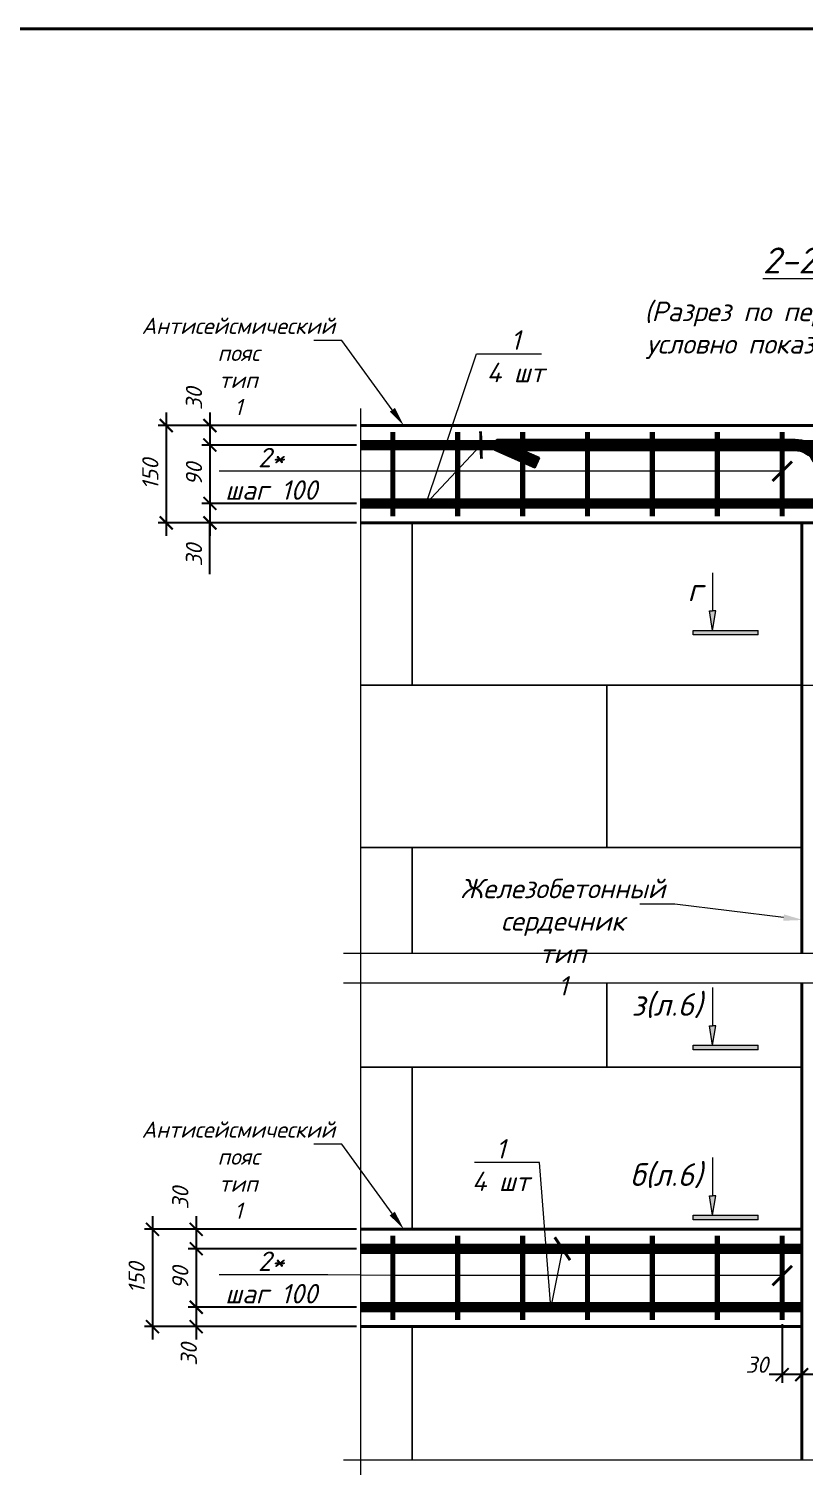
# Model space of a CAD drawing. Header units: millimetres. Extents: x -1807136 to 121189, y 23614 to 410608.
# Drawn here: x 16617 to 17812, y 42667 to 44882 of the extents above; entities that cross this region are included whole.
import ezdxf
from ezdxf import colors
from ezdxf.entities.mleader import LeaderData, LeaderLine
from ezdxf.enums import TextEntityAlignment as Align
from ezdxf.math import Vec2, Vec3

# ---------------------------------------------------------------- set-up
doc = ezdxf.new("R2010")
doc.units = ezdxf.units.MM
doc.header["$PDMODE"] = 3
doc.layers.get('0').update_dxf_attribs({"lineweight": 5})
doc.layers.get('Defpoints').update_dxf_attribs({"lineweight": 0})
for name, color, linetype, lineweight in [('#Dimensions', 7, 'Continuous', 9), ('#Арматура', 152, 'Continuous', 30), ('#Бетон разрез', 22, 'Continuous', 40), ('#Выноски', 7, 'Continuous', 15), ('#Газобетон вид', 150, 'Continuous', 18)]:
    doc.layers.add(name, color=color, linetype=linetype, lineweight=lineweight)
doc.layers.add('#Арматура вид_2', color=7, linetype='Continuous', lineweight=35, true_color=0x616161)
doc.styles.add('STEP PR', font='isocpeui.ttf')
doc.dimstyles.new('SPDS', dxfattribs={"dimscale": 10, "dimtxt": 2.5, "dimasz": 2, "dimexe": 1.25, "dimexo": 0.625, "dimtad": 1, "dimdec": 0, "dimrnd": 0.001, "dimtxsty": 'STEP PR', "dimblk": 'ARCHTICK', "dimcen": 2.5, "dimdle": 2, "dimclrd": 256, "dimclre": 256, "dimclrt": 7, "dimadec": 0, "dimazin": 2, "dimtfac": 0.75, "dimtdec": 0, "dimtmove": 1, "dimatfit": 3, "dimfxl": 1, "dimtolj": 1, "dimarcsym": 1})

# ---------------------------------------------------------------- blocks, each defined once
blk = doc.blocks.new('*U112')
at = {"color": 0, "linetype": 'ByBlock', "lineweight": -2}
blk.add_line((138.271, 0), (69.761, 0), dxfattribs=at)
blk = doc.blocks.new('*U107')
at = {"color": 0, "linetype": 'ByBlock', "lineweight": -2}
for p, q in [((26.107, 0), (26.419, 1.25)), ((26.419, 1.25), (27.044, -1.25)), ((26.107, 0), (0, 0)), ((27.044, -1.25), (27.357, 0)), ((53.463, 0), (27.357, 0))]:
    blk.add_line(p, q, dxfattribs=at)
blk = doc.blocks.new('*U104')
at = {"ltscale": 100}
h = blk.add_hatch(color=256, dxfattribs=at)
h.dxf.hatch_style = 1
h.paths.add_polyline_path([(-85, 1070), (-35, 1070), (15, 1070), (-35, 770)])
h = blk.add_hatch(color=256, dxfattribs=at)
h.dxf.hatch_style = 1
h.paths.add_polyline_path([(665, 700), (665, 770), (-335, 770), (-335, 700)])
at = {"linetype": 'Continuous', "ltscale": 100}
for p, q in [((-85, 1070), (-35, 1070)), ((-35, 770), (-85, 1070)), ((-35, 770), (15, 1070)), ((15, 1070), (-35, 1070)), ((-335, 700), (-335, 770)), ((-335, 770), (665, 770)), ((665, 700), (-335, 700))]:
    blk.add_line(p, q, dxfattribs=at)
at = {"linetype": 'Continuous', "ltscale": 100, "extrusion": (-1, -1e-16, 0), "elevation": 35}
blk.add_lwpolyline([(-1660, 0), (-1070, 0)], dxfattribs=at)
at = {"linetype": 'Continuous', "ltscale": 100}
blk.add_lwpolyline([(665, 700), (665, 770)], dxfattribs=at)
at = {"ltscale": 100, "style": 'STEP PR'}
blk.add_attdef('Nh', text='', height=350, dxfattribs=at).set_placement((-192, 1222), align=Align.RIGHT)
blk = doc.blocks.new('_ArchTick')
at = {"color": 0, "linetype": 'ByBlock', "const_width": 0.15}
blk.add_lwpolyline([(-0.5, -0.5), (0.5, 0.5)], dxfattribs=at)
blk = doc.blocks.new('*D121')
at = {"layer": '#Dimensions', "lineweight": -2, "transparency": 16777216}
for p, q in [((16896.5, 44290.9), (16896.5, 44220.9)), ((17122.2, 44270.9), (16884, 44270.9)), ((17122.2, 44240.9), (16884, 44240.9))]:
    blk.add_line(p, q, dxfattribs=at)
at = {"layer": 'Defpoints', "color": 0, "lineweight": 40, "transparency": 16777216}
for p in [(17128.5, 44270.9), (16896.5, 44240.9), (17128.5, 44240.9)]:
    blk.add_point(p, dxfattribs=at)
at = {"layer": '#Dimensions', "lineweight": -2, "transparency": 16777216, "xscale": 20, "yscale": 20, "zscale": 20}
for p, rotation in [((16896.5, 44270.9), 90), ((16896.5, 44240.9), 270)]:
    blk.add_blockref('_ArchTick', p, dxfattribs=dict(at, rotation=rotation))
at = {"layer": '#Dimensions', "transparency": 16777216, "insert": (16872, 44312.2), "char_height": 25, "attachment_point": 5, "rotation": 90, "style": 'STEP PR'}
blk.add_mtext('\\A1;30', dxfattribs=at)
blk = doc.blocks.new('*D122')
at = {"layer": '#Dimensions', "lineweight": -2, "transparency": 16777216}
for p, q in [((17122.2, 44240.9), (16884, 44240.9)), ((16896.5, 44260.9), (16896.5, 44130.9)), ((17122.2, 44150.9), (16884, 44150.9))]:
    blk.add_line(p, q, dxfattribs=at)
at = {"layer": 'Defpoints', "color": 0, "lineweight": 40, "transparency": 16777216}
for p in [(17128.5, 44240.9), (16896.5, 44150.9), (17128.5, 44150.9)]:
    blk.add_point(p, dxfattribs=at)
at = {"layer": '#Dimensions', "lineweight": -2, "transparency": 16777216, "xscale": 20, "yscale": 20, "zscale": 20}
for p, rotation in [((16896.5, 44240.9), 90), ((16896.5, 44150.9), 270)]:
    blk.add_blockref('_ArchTick', p, dxfattribs=dict(at, rotation=rotation))
at = {"layer": '#Dimensions', "transparency": 16777216, "insert": (16872, 44195.9), "char_height": 25, "attachment_point": 5, "rotation": 90, "style": 'STEP PR'}
blk.add_mtext('\\A1;90', dxfattribs=at)
blk = doc.blocks.new('*D123')
at = {"layer": '#Dimensions', "lineweight": -2, "transparency": 16777216}
for p, q in [((17122.2, 44150.9), (16884, 44150.9)), ((16896.5, 44170.9), (16896.5, 44100.9)), ((17122.2, 44120.9), (16884, 44120.9)), ((16896.5, 44041.9), (16896.5, 44120.9))]:
    blk.add_line(p, q, dxfattribs=at)
at = {"layer": 'Defpoints', "color": 0, "lineweight": 40, "transparency": 16777216}
for p in [(17128.5, 44150.9), (16896.5, 44120.9), (17128.5, 44120.9)]:
    blk.add_point(p, dxfattribs=at)
at = {"layer": '#Dimensions', "lineweight": -2, "transparency": 16777216, "xscale": 20, "yscale": 20, "zscale": 20}
for p, rotation in [((16896.5, 44150.9), 90), ((16896.5, 44120.9), 270)]:
    blk.add_blockref('_ArchTick', p, dxfattribs=dict(at, rotation=rotation))
at = {"layer": '#Dimensions', "transparency": 16777216, "insert": (16872, 44071.3), "char_height": 25, "attachment_point": 5, "rotation": 90, "style": 'STEP PR'}
blk.add_mtext('\\A1;30', dxfattribs=at)
blk = doc.blocks.new('*D124')
at = {"layer": '#Dimensions', "lineweight": -2, "transparency": 16777216}
for p, q in [((16829.2, 44290.9), (16829.2, 44100.9)), ((17122.2, 44270.9), (16816.7, 44270.9)), ((17122.2, 44120.9), (16816.7, 44120.9))]:
    blk.add_line(p, q, dxfattribs=at)
at = {"layer": 'Defpoints', "color": 0, "lineweight": 40, "transparency": 16777216}
for p in [(17128.5, 44270.9), (16829.2, 44120.9), (17128.5, 44120.9)]:
    blk.add_point(p, dxfattribs=at)
at = {"layer": '#Dimensions', "lineweight": -2, "transparency": 16777216, "xscale": 20, "yscale": 20, "zscale": 20}
for p, rotation in [((16829.2, 44270.9), 90), ((16829.2, 44120.9), 270)]:
    blk.add_blockref('_ArchTick', p, dxfattribs=dict(at, rotation=rotation))
at = {"layer": '#Dimensions', "transparency": 16777216, "insert": (16804.7, 44195.9), "char_height": 25, "attachment_point": 5, "rotation": 90, "style": 'STEP PR'}
blk.add_mtext('\\A1;150', dxfattribs=at)
blk = doc.blocks.new('*D128')
at = {"layer": '#Dimensions', "lineweight": -2, "transparency": 16777216}
for p, q in [((16875.4, 43052.3), (16875.4, 42982.3)), ((17122.2, 43032.3), (16862.9, 43032.3)), ((17122.2, 43002.3), (16862.9, 43002.3))]:
    blk.add_line(p, q, dxfattribs=at)
at = {"layer": 'Defpoints', "color": 0, "lineweight": 40, "transparency": 16777216}
for p in [(17128.5, 43032.3), (16875.4, 43002.3), (17128.5, 43002.3)]:
    blk.add_point(p, dxfattribs=at)
at = {"layer": '#Dimensions', "lineweight": -2, "transparency": 16777216, "xscale": 20, "yscale": 20, "zscale": 20}
for p, rotation in [((16875.4, 43032.3), 90), ((16875.4, 43002.3), 270)]:
    blk.add_blockref('_ArchTick', p, dxfattribs=dict(at, rotation=rotation))
at = {"layer": '#Dimensions', "transparency": 16777216, "insert": (16850.9, 43080.3), "char_height": 25, "attachment_point": 5, "rotation": 90, "style": 'STEP PR'}
blk.add_mtext('\\A1;30', dxfattribs=at)
blk = doc.blocks.new('*D125')
at = {"layer": '#Dimensions', "lineweight": -2, "transparency": 16777216}
for p, q in [((16875.4, 43022.3), (16875.4, 42892.3)), ((17122.2, 43002.3), (16862.9, 43002.3)), ((17122.2, 42912.3), (16862.9, 42912.3))]:
    blk.add_line(p, q, dxfattribs=at)
at = {"layer": 'Defpoints', "color": 0, "lineweight": 40, "transparency": 16777216}
for p in [(17128.5, 43002.3), (16875.4, 42912.3), (17128.5, 42912.3)]:
    blk.add_point(p, dxfattribs=at)
at = {"layer": '#Dimensions', "lineweight": -2, "transparency": 16777216, "xscale": 20, "yscale": 20, "zscale": 20}
for p, rotation in [((16875.4, 43002.3), 90), ((16875.4, 42912.3), 270)]:
    blk.add_blockref('_ArchTick', p, dxfattribs=dict(at, rotation=rotation))
at = {"layer": '#Dimensions', "transparency": 16777216, "insert": (16850.9, 42957.3), "char_height": 25, "attachment_point": 5, "rotation": 90, "style": 'STEP PR'}
blk.add_mtext('\\A1;90', dxfattribs=at)
blk = doc.blocks.new('*D126')
at = {"layer": '#Dimensions', "lineweight": -2, "transparency": 16777216}
for p, q in [((16875.4, 42932.3), (16875.4, 42862.3)), ((17122.2, 42912.3), (16862.9, 42912.3)), ((17122.2, 42882.3), (16862.9, 42882.3))]:
    blk.add_line(p, q, dxfattribs=at)
at = {"layer": 'Defpoints', "color": 0, "lineweight": 40, "transparency": 16777216}
for p in [(17128.5, 42912.3), (16875.4, 42882.3), (17128.5, 42882.3)]:
    blk.add_point(p, dxfattribs=at)
at = {"layer": '#Dimensions', "lineweight": -2, "transparency": 16777216, "xscale": 20, "yscale": 20, "zscale": 20}
for p, rotation in [((16875.4, 42912.3), 90), ((16875.4, 42882.3), 270)]:
    blk.add_blockref('_ArchTick', p, dxfattribs=dict(at, rotation=rotation))
at = {"layer": '#Dimensions', "transparency": 16777216, "insert": (16864, 42839.4), "char_height": 25, "attachment_point": 5, "rotation": 90, "style": 'STEP PR'}
blk.add_mtext('\\A1;30', dxfattribs=at)
blk = doc.blocks.new('*D127')
at = {"layer": '#Dimensions', "lineweight": -2, "transparency": 16777216}
for p, q in [((16808.1, 43052.3), (16808.1, 42862.3)), ((17122.2, 43032.3), (16795.6, 43032.3)), ((17122.2, 42882.3), (16795.6, 42882.3))]:
    blk.add_line(p, q, dxfattribs=at)
at = {"layer": 'Defpoints', "color": 0, "lineweight": 40, "transparency": 16777216}
for p in [(17128.5, 43032.3), (16808.1, 42882.3), (17128.5, 42882.3)]:
    blk.add_point(p, dxfattribs=at)
at = {"layer": '#Dimensions', "lineweight": -2, "transparency": 16777216, "xscale": 20, "yscale": 20, "zscale": 20}
for p, rotation in [((16808.1, 43032.3), 90), ((16808.1, 42882.3), 270)]:
    blk.add_blockref('_ArchTick', p, dxfattribs=dict(at, rotation=rotation))
at = {"layer": '#Dimensions', "transparency": 16777216, "insert": (16783.6, 42957.3), "char_height": 25, "attachment_point": 5, "rotation": 90, "style": 'STEP PR'}
blk.add_mtext('\\A1;150', dxfattribs=at)
blk = doc.blocks.new('*D130')
at = {"layer": '#Dimensions', "lineweight": -2, "transparency": 16777216}
for p, q in [((17778.3, 42886.1), (17778.3, 42795.8)), ((17808.3, 42876.1), (17808.3, 42795.8)), ((17828.3, 42808.3), (17758.3, 42808.3))]:
    blk.add_line(p, q, dxfattribs=at)
at = {"layer": 'Defpoints', "color": 0, "lineweight": 40, "transparency": 16777216}
for p in [(17778.3, 42892.3), (17808.3, 42882.3), (17778.3, 42808.3)]:
    blk.add_point(p, dxfattribs=at)
at = {"layer": '#Dimensions', "lineweight": -2, "transparency": 16777216, "xscale": 20, "yscale": 20, "zscale": 20, "rotation": 180}
blk.add_blockref('_ArchTick', (17778.3, 42808.3), dxfattribs=at)
at = {"layer": '#Dimensions', "lineweight": -2, "transparency": 16777216, "xscale": 20, "yscale": 20, "zscale": 20}
blk.add_blockref('_ArchTick', (17808.3, 42808.3), dxfattribs=at)
at = {"layer": '#Dimensions', "transparency": 16777216, "insert": (17739.3, 42823.6), "char_height": 25, "attachment_point": 5, "style": 'STEP PR'}
blk.add_mtext('\\A1;30', dxfattribs=at)

msp = doc.modelspace()

# ---------------------------------------------------------------- linework, layer by layer
at = {"layer": '#Арматура'}
for points, const_width in [([(17178.3, 44130.9), (17178.3, 44260.9)], 8), ([(17278.3, 44130.9), (17278.3, 44260.9)], 8), ([(17378.3, 44130.9), (17378.3, 44260.9)], 8), ([(17478.3, 44130.9), (17478.3, 44260.9)], 8), ([(17578.3, 44130.9), (17578.3, 44260.9)], 8), ([(17678.3, 44130.9), (17678.3, 44260.9)], 8), ([(17778.3, 44130.9), (17778.3, 44260.9)], 8), ([(17128.5, 44240.9), (18679.9, 44240.9)], 16), ([(17128.5, 44150.9), (18679.9, 44150.9)], 16), ([(17178.3, 42892.3), (17178.3, 43022.3)], 8), ([(17278.3, 42892.3), (17278.3, 43022.3)], 8), ([(17378.3, 42892.3), (17378.3, 43022.3)], 8), ([(17478.3, 42892.3), (17478.3, 43022.3)], 8), ([(17578.3, 42892.3), (17578.3, 43022.3)], 8), ([(17678.3, 42892.3), (17678.3, 43022.3)], 8), ([(17778.3, 42892.3), (17778.3, 43022.3)], 8), ([(17128.5, 43002.3), (17808.3, 43002.3)], 16), ([(17128.5, 42912.3), (17808.3, 42912.3)], 16)]:
    msp.add_lwpolyline(points, dxfattribs=dict(at, const_width=const_width))
msp.add_lwpolyline([(17873.6, 43700.1), (17858.4, 43705.2), (17846.5, 43669.8), (17846.5, 44200.9, 0.414214), (17798.5, 44248.9), (17338.5, 44248.9), (17335.4, 44233.5), (17397.3, 44206.5), (17403.7, 44221.1), (17376.8, 44232.9), (17798.5, 44232.9, -0.414214), (17830.5, 44200.9), (17830.5, 43620.7), (17846.1, 43618.3)], format="xyb", close=True, dxfattribs=at)
at = {"layer": '#Арматура вид_2', "const_width": 16}
msp.add_lwpolyline([(17400.5, 44213.8), (17338.5, 44240.9), (17798.5, 44240.9, -0.414214), (17838.5, 44200.9), (17838.5, 43620.9), (17866, 43702.6)], format="xyb", dxfattribs=at)
at = {"layer": '#Бетон разрез'}
for points in [[(17128.5, 44270.9), (18679.9, 44270.9)], [(17128.5, 44120.9), (18679.9, 44120.9)], [(17808.3, 44120.9), (17808.3, 43457.9)], [(17808.3, 43412.3), (17808.3, 42677.1)], [(17128.5, 43032.3), (17808.3, 43032.3)], [(17128.5, 42882.3), (17808.3, 42882.3)]]:
    msp.add_lwpolyline(points, dxfattribs=at)
at = {"layer": '#Газобетон вид'}
for points in [[(17128.5, 43870.9), (17208.3, 43870.9), (17208.3, 44120.9), (17128.5, 44120.9)], [(17128.5, 43620.9), (17508.3, 43620.9), (17508.3, 43870.9), (17128.5, 43870.9)], [(17808.3, 43870.9), (17508.3, 43870.9), (17508.3, 43620.9), (17808.3, 43620.9)], [(17208.3, 43457.9), (17208.3, 43620.9), (17128.5, 43620.9)], [(17808.3, 43457.9), (17808.3, 43620.9), (17208.3, 43620.9), (17208.3, 43457.9)], [(17128.5, 43282.3), (17508.3, 43282.3), (17508.3, 43412.3)], [(17508.3, 43412.3), (17508.3, 43282.3), (17808.3, 43282.3)], [(17128.5, 43032.3), (17208.3, 43032.3), (17208.3, 43282.3), (17128.5, 43282.3)], [(17128.5, 42882.3), (17208.3, 42882.3), (17208.3, 42677.1)], [(17208.3, 42677.1), (17208.3, 42882.3), (17808.3, 42882.3), (17808.3, 42677.1)]]:
    msp.add_lwpolyline(points, dxfattribs=at)
for points in [[(17208.3, 43870.9), (17808.3, 43870.9), (17808.3, 44120.9), (17208.3, 44120.9)], [(17208.3, 43032.3), (17808.3, 43032.3), (17808.3, 43282.3), (17208.3, 43282.3)]]:
    msp.add_lwpolyline(points, close=True, dxfattribs=at)
at = {"color": 3, "lineweight": 40}
msp.add_lwpolyline([(13722.6, 44882.4), (24318.1, 44882.4), (24318.1, 37576), (13722.6, 37576)], close=True, dxfattribs=at)
msp.add_lwpolyline([(17808.3, 43870.9), (17968.3, 43870.9)])

# ---------------------------------------------------------------- block references
at = {"xscale": -30, "yscale": -30, "zscale": -30, "rotation": 270}
msp.add_blockref('*U112', (17128.5, 40149), dxfattribs=at)
at = {"xscale": 0.1, "yscale": 0.1, "zscale": 0.1}
for p, values in [((17674.6, 43878.2), {'Nh': 'г'}), ((17674.6, 43239.1), {'Nh': 'з(л.6)'}), ((17674.6, 42976.9), {'Nh': 'б(л.6)'})]:
    msp.add_blockref('*U104', p, dxfattribs=at).add_auto_attribs(values)
at = {"xscale": -30, "yscale": -30, "zscale": -30}
for p in [(18706.1, 43457.9), (18706.1, 43412.3), (18706.1, 42677.1)]:
    msp.add_blockref('*U107', p, dxfattribs=at)

# ---------------------------------------------------------------- texts
at = {"layer": '#Dimensions', "style": 'STEP PR'}
msp.add_text('%%U2-2%%U (л.2,3)', height=40, dxfattribs=at).set_placement((17872.8, 44505.4), align=Align.CENTER)

# ---------------------------------------------------------------- dimensions: what is measured, and where the dimension line sits
at = {"layer": '#Dimensions'}
for base, p1, p2, picture, middle in [((16896.5, 44240.9), (17128.5, 44270.9), (17128.5, 44240.9), '*D121', (16896.5, 44312.2)), ((16896.5, 44120.9), (17128.5, 44150.9), (17128.5, 44120.9), '*D123', (16909.6, 44071.3)), ((16875.4, 43002.3), (17128.5, 43032.3), (17128.5, 43002.3), '*D128', (16875.4, 43080.3)), ((16875.4, 42882.3), (17128.5, 42912.3), (17128.5, 42882.3), '*D126', (16888.5, 42839.4))]:
    dim = msp.add_linear_dim(base=base, p1=p1, p2=p2, angle=90, dimstyle='SPDS', override={"dimscale": 10, "dimgap": 1.2, "dimrnd": 5, "dimtxsty": 'STEP PR', "dimblk1": 'ArchTick', "dimblk2": 'ArchTick', "dimsah": 1, "dimclrt": 256}, dxfattribs=at)
    dim.commit()
    dim.dimension.update_dxf_attribs({"geometry": picture, "text_midpoint": middle, "dimtype": 160})
for base, p1, p2, override, picture, middle in [((16829.2, 44120.9), (17128.5, 44270.9), (17128.5, 44120.9), {"dimgap": 1.2, "dimrnd": 5, "dimtxsty": 'STEP PR', "dimblk1": 'ArchTick', "dimblk2": 'ArchTick', "dimsah": 1, "dimclrt": 256}, '*D124', (16804.7, 44195.9)), ((16896.5, 44150.9), (17128.5, 44240.9), (17128.5, 44150.9), {"dimscale": 10, "dimgap": 1.2, "dimrnd": 5, "dimtxsty": 'STEP PR', "dimblk1": 'ArchTick', "dimblk2": 'ArchTick', "dimsah": 1, "dimclrt": 256}, '*D122', (16872, 44195.9)), ((16808.1, 42882.3), (17128.5, 43032.3), (17128.5, 42882.3), {"dimgap": 1.2, "dimrnd": 5, "dimtxsty": 'STEP PR', "dimblk1": 'ArchTick', "dimblk2": 'ArchTick', "dimsah": 1, "dimclrt": 256}, '*D127', (16783.6, 42957.3)), ((16875.4, 42912.3), (17128.5, 43002.3), (17128.5, 42912.3), {"dimscale": 10, "dimgap": 1.2, "dimrnd": 5, "dimtxsty": 'STEP PR', "dimblk1": 'ArchTick', "dimblk2": 'ArchTick', "dimsah": 1, "dimclrt": 256}, '*D125', (16850.9, 42957.3))]:
    dim = msp.add_linear_dim(base=base, p1=p1, p2=p2, angle=90, dimstyle='SPDS', override=override, dxfattribs=at)
    dim.commit()
    dim.dimension.update_dxf_attribs({"geometry": picture, "text_midpoint": middle})
dim = msp.add_linear_dim(base=(17778.3, 42808.3), p1=(17808.3, 42882.3), p2=(17778.3, 42892.3), dimstyle='SPDS', override={"dimgap": 1.2, "dimrnd": 5, "dimtxsty": 'STEP PR', "dimblk1": 'ArchTick', "dimblk2": 'ArchTick', "dimsah": 1, "dimclrt": 256}, dxfattribs=at)
dim.commit()
dim.dimension.update_dxf_attribs({"geometry": '*D130', "text_midpoint": (17739.3, 42799.1), "dimtype": 160})

# ---------------------------------------------------------------- leaders
ml = msp.add_multileader_mtext('Standard', dxfattribs=at)
ml.set_content('{\\H0.83333x;Антисейсмический\\P\\pxqc;пояс\\A1; тип 1  \\H1.2x;           }', color=256, style='STEP PR')
ml.set_leader_properties(color=256, linetype='ByLayer', lineweight=-1)
ml.build(insert=Vec2(0, 0))
ml.multileader.update_dxf_attribs({"text_left_attachment_type": 6, "text_right_attachment_type": 6, "dogleg_length": 0, "arrow_head_size": 30, "scale": 0.1})
ctx = ml.context
ctx.base_point, ctx.scale, ctx.char_height, ctx.arrow_head_size, ctx.landing_gap_size, ctx.plane_origin = Vec3(16781, 44402.1), 0.1, 30, 30, 12.5, Vec3(19382.7, 43037.8)
ctx.left_attachment, ctx.right_attachment, ctx.text_align_type = 6, 6, 1
notes = []
notes.append((ctx, [(1, (1, 1, 0), (17099.9, 44402.1), (-1, 0), 0, [(1, [(17195.2, 44270.9)], 0, [])])]))
ctx.mtext.insert, ctx.mtext.rotation, ctx.mtext.width, ctx.mtext.defined_height, ctx.mtext.alignment, ctx.mtext.flow_direction = Vec3(16940.4, 44437.1), 6.283185, 305.314, 77, 2, 5
ml = msp.add_multileader_mtext('Standard', dxfattribs=at)
ml.set_content('\\A1;Железобетонный \\Pсердечник тип 1               ', color=256, style='STEP PR')
ml.set_leader_properties(color=256, linetype='ByLayer', lineweight=-1)
ml.build(insert=Vec2(0, 0))
ml.multileader.update_dxf_attribs({"text_left_attachment_type": 6, "text_right_attachment_type": 6, "dogleg_length": 0, "arrow_head_size": 30, "scale": 0.1})
ctx = ml.context
ctx.base_point, ctx.scale, ctx.char_height, ctx.arrow_head_size, ctx.landing_gap_size, ctx.plane_origin = Vec3(17267.8, 43533.5), 0.1, 30, 30, 12.5, Vec3(19895.7, 42169.2)
ctx.left_attachment, ctx.right_attachment, ctx.text_align_type = 6, 6, 1
notes.append((ctx, [(1, (1, 1, 0), (17612.8, 43533.5), (-1, 0), 0, [(1, [(17810.2, 43509)], 0, [])])]))
ctx.mtext.insert, ctx.mtext.rotation, ctx.mtext.width, ctx.mtext.defined_height, ctx.mtext.alignment, ctx.mtext.flow_direction = Vec3(17440.3, 43572.5), 6.283185, 410.366, 77, 2, 5
ml = msp.add_multileader_mtext('Standard', dxfattribs=at)
ml.set_content('{\\H0.83333x;Антисейсмический\\P\\pxqc;пояс\\A1; тип\\H1x; 1  \\H1.2x;           }', color=256, style='STEP PR')
ml.set_leader_properties(color=256, linetype='ByLayer', lineweight=-1)
ml.build(insert=Vec2(0, 0))
ml.multileader.update_dxf_attribs({"text_left_attachment_type": 6, "text_right_attachment_type": 6, "dogleg_length": 0, "arrow_head_size": 30, "scale": 0.1})
ctx = ml.context
ctx.base_point, ctx.scale, ctx.char_height, ctx.arrow_head_size, ctx.landing_gap_size, ctx.plane_origin = Vec3(16781, 43163.5), 0.1, 30, 30, 12.5, Vec3(19382.7, 41799.2)
ctx.left_attachment, ctx.right_attachment, ctx.text_align_type = 6, 6, 1
notes.append((ctx, [(1, (1, 1, 0), (17099.9, 43163.5), (-1, 0), 0, [(1, [(17195.2, 43032.3)], 0, [])])]))
ctx.mtext.insert, ctx.mtext.rotation, ctx.mtext.width, ctx.mtext.defined_height, ctx.mtext.alignment, ctx.mtext.flow_direction = Vec3(16940.4, 43198.5), 6.283185, 305.314, 77, 2, 5
at = {"layer": '#Выноски'}
ml = msp.add_multileader_mtext('Standard', dxfattribs=at)
ml.set_content('\\A1;1\\P4 шт', color=256, style='STEP PR')
ml.set_leader_properties(color=256, linetype='ByLayer', lineweight=-1)
ml.set_arrow_properties(name='ARCHTICK')
ml.build(insert=Vec2(0, 0))
ml.multileader.update_dxf_attribs({"text_left_attachment_type": 6, "text_right_attachment_type": 6, "dogleg_length": 0, "arrow_head_size": 30, "scale": 0.1})
ctx = ml.context
ctx.base_point, ctx.scale, ctx.char_height, ctx.arrow_head_size, ctx.landing_gap_size, ctx.plane_origin = Vec3(17307.1, 44381.7), 0.1, 30, 30, 12.5, Vec3(18261, 43294.6)
ctx.left_attachment, ctx.right_attachment, ctx.text_align_type = 6, 6, 1
notes.append((ctx, [(0, (1, 1, 0), (17307.1, 44381.7), (1, 0), 0, [(0, [(17314.2, 44240.9), (17229.5, 44150.8)], 0, [])])]))
ctx.mtext.insert, ctx.mtext.rotation, ctx.mtext.alignment, ctx.mtext.flow_direction = Vec3(17367.3, 44417.7), 6.283185, 2, 5
ml = msp.add_multileader_mtext('Standard', dxfattribs=at)
ml.set_content('\\A1;2*\\Pшаг 100', color=256, style='STEP PR')
ml.set_leader_properties(color=256, linetype='ByLayer', lineweight=-1)
ml.set_arrow_properties(name='ARCHTICK')
ml.build(insert=Vec2(0, 0))
ml.multileader.update_dxf_attribs({"text_left_attachment_type": 6, "text_right_attachment_type": 6, "dogleg_length": 0, "arrow_head_size": 30, "scale": 0.1})
ctx = ml.context
ctx.base_point, ctx.scale, ctx.char_height, ctx.arrow_head_size, ctx.landing_gap_size, ctx.plane_origin = Vec3(16903.6, 44200.6), 0.1, 30, 30, 12.5, Vec3(18084.8, 43121.5)
ctx.left_attachment, ctx.right_attachment, ctx.text_align_type = 6, 6, 1
notes.append((ctx, [(1, (1, 1, 0), (17078.3, 44200.6), (-1, 0), 0, [(0, [(17778.3, 44200.6), (17178.3, 44200.6)], 0, [])])]))
ctx.mtext.insert, ctx.mtext.rotation, ctx.mtext.alignment, ctx.mtext.flow_direction = Vec3(16991, 44236.6), 6.283185, 2, 5
ml = msp.add_multileader_mtext('Standard', dxfattribs=at)
ml.set_content('\\A1;1\\P4 шт', color=256, style='STEP PR')
ml.set_leader_properties(color=256, linetype='ByLayer', lineweight=-1)
ml.set_arrow_properties(name='ARCHTICK')
ml.build(insert=Vec2(0, 0))
ml.multileader.update_dxf_attribs({"text_left_attachment_type": 6, "text_right_attachment_type": 6, "dogleg_length": 0, "arrow_head_size": 30, "scale": 0.1})
ctx = ml.context
ctx.base_point, ctx.scale, ctx.char_height, ctx.arrow_head_size, ctx.landing_gap_size, ctx.plane_origin = Vec3(17284.3, 43135.3), 0.1, 30, 30, 12.5, Vec3(18386.4, 42056.2)
ctx.left_attachment, ctx.right_attachment, ctx.text_align_type = 6, 6, 1
notes.append((ctx, [(1, (1, 1, 0), (17404.5, 43135.3), (-1, 0), 0, [(0, [(17439.6, 43002.4), (17421.7, 42912.3)], 0, [])])]))
ctx.mtext.insert, ctx.mtext.rotation, ctx.mtext.alignment, ctx.mtext.flow_direction = Vec3(17344.4, 43171.3), 6.283185, 2, 5
ml = msp.add_multileader_mtext('Standard', dxfattribs=at)
ml.set_content('\\A1;2*\\Pшаг 100', color=256, style='STEP PR')
ml.set_leader_properties(color=256, linetype='ByLayer', lineweight=-1)
ml.set_arrow_properties(name='ARCHTICK')
ml.build(insert=Vec2(0, 0))
ml.multileader.update_dxf_attribs({"text_left_attachment_type": 6, "text_right_attachment_type": 6, "dogleg_length": 0, "arrow_head_size": 30, "scale": 0.1})
ctx = ml.context
ctx.base_point, ctx.scale, ctx.char_height, ctx.arrow_head_size, ctx.landing_gap_size, ctx.plane_origin = Vec3(16903.6, 42962.1), 0.1, 30, 30, 12.5, Vec3(18084.8, 41883)
ctx.left_attachment, ctx.right_attachment, ctx.text_align_type = 6, 6, 1
notes.append((ctx, [(1, (1, 1, 0), (17078.3, 42962.1), (-1, 0), 0, [(0, [(17778.3, 42961), (17178.3, 42961)], 0, [])])]))
ctx.mtext.insert, ctx.mtext.rotation, ctx.mtext.alignment, ctx.mtext.flow_direction = Vec3(16991, 42998.1), 6.283185, 2, 5
for ctx, leaders in notes:
    for number, flags, end, landing, length, lines in leaders:
        leader = LeaderData()
        leader.index, (leader.has_last_leader_line, leader.has_dogleg_vector, leader.attachment_direction) = number, flags
        leader.last_leader_point, leader.dogleg_vector, leader.dogleg_length = Vec3(end), Vec3(landing), length
        for number, points, colour, breaks in lines:
            line = LeaderLine()
            line.index, line.vertices, line.color, line.breaks = number, Vec3.list(points), colors.encode_raw_color(colour), breaks
            leader.lines.append(line)
        ctx.leaders.append(leader)

# ---------------------------------------------------------------- next in the draw order: texts
at = {"layer": '#Выноски', "insert": (17912.7, 44461.8), "char_height": 30, "width": 804.781, "attachment_point": 2, "style": 'STEP PR', "bg_fill": 2}
msp.add_mtext('(Разрез по первому и второму этажу условно показан в одной плоскости)', dxfattribs=at)

doc.saveas('drawing.dxf')
